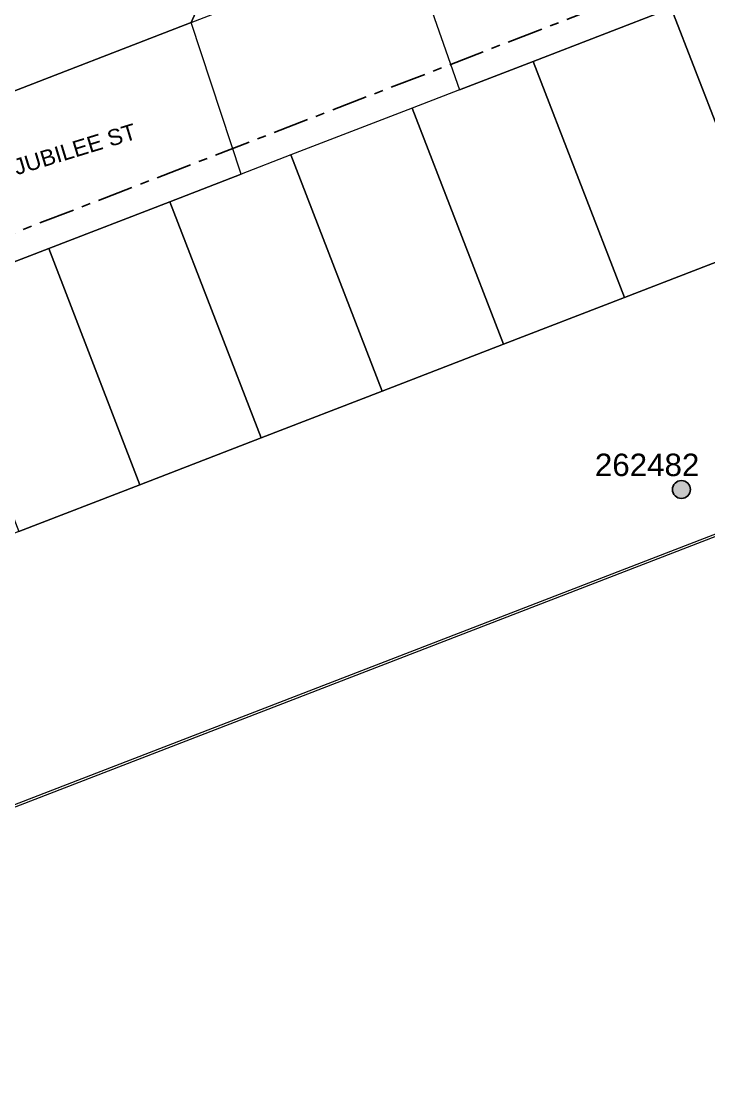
# Model space of a CAD drawing. Header units: metres. Extents: x 0 to 311631, y 0 to 6270612.
# Drawn here: x 311006 to 311082.7, y 6269869 to 6269987.6 of the extents above; entities that cross this region are included whole.
import ezdxf
from ezdxf import colors
from ezdxf.entities.mleader import LeaderData, LeaderLine
from ezdxf.enums import TextEntityAlignment as Align
from ezdxf.math import Vec2, Vec3

# ---------------------------------------------------------------- set-up
doc = ezdxf.new("R2010")
doc.units = ezdxf.units.M
doc.linetypes.add('Cable Exist UG', pattern=[7, 4, -1, 1, -1])
doc.layers.get('0').update_dxf_attribs({"color": 6})
for name, color, linetype, lineweight in [('_User Miscellaneous1', 30, 'Continuous', 13), ('Cadastre Developer_SP_NEW', 92, 'Continuous', 15), ('Cadastre Land Parcels_SP_EXT', 118, 'Continuous', 15), ('Cadastre Roads_SP_EXT', 218, 'Continuous', 15), ('Mains_HV_EXT', 13, 'Continuous', 25)]:
    doc.layers.add(name, color=color, linetype=linetype, lineweight=lineweight)
doc.layers.add('Notes', color=7, linetype='Continuous')
doc.layers.add('SupportsOH_SP_TR_HV_LV_SL_EXT', color=7, linetype='Continuous')
doc.styles.add('POLE_LABEL', font='arial.ttf', dxfattribs={"height": 2})
doc.styles.get("Standard").update_dxf_attribs({"font": 'arial.ttf'})

# ---------------------------------------------------------------- blocks, each defined once
blk = doc.blocks.new('POLE_EXT')
blk.add_hatch(color=256).paths.add_polyline_path([(-1, 0, 1), (1, 0, 1)])
blk.add_lwpolyline([(-1, 0, 1), (1, 0, 1)], format="xyb", close=True)
at = {"flags": 8}
blk.add_attdef('pNumber', text='', height=2, dxfattribs=at).set_placement((2.5, 2.5), align=Align.MIDDLE_CENTER)
at = {"style": 'POLE_LABEL', "flags": 9}
for tag, p in [('STRUCTURE_PLANT_NUMBER', (1.35, 0.03)), ('STREET_CODE', (1.35, -0.2))]:
    blk.add_attdef(tag, text='', height=0.2, dxfattribs=at).set_placement(p, align=Align.MIDDLE_LEFT)
at = {"flags": 9}
for tag, p in [('OWNED_BY', (1.35, -0.4)), ('SPECIAL_USE', (1.35, -0.8)), ('STATE', (1.35, -1)), ('PARENT', (1.35, -0.6)), ('USAGE', (1.35, -1.2)), ('cLV', (1.35, -1.4)), ('hDepth', (1.35, -1.6)), ('hDia', (1.35, -1.8)), ('cHV', (1.35, -2)), ('LBRACKET', (1.35, -2.2)), ('LExisting', (1.35, -2.4)), ('cLinedev', (1.35, -3.4)), ('LANTNUMBER', (1.35, -2.6)), ('LOther', (1.35, -2.8)), ('LRemove', (1.35, -3)), ('LEGEND', (1.35, -3.2)), ('LOCATION', (1.35, -3.6)), ('pExisting', (1.35, -3.8)), ('pFooting', (1.35, -4.4)), ('pNew', (1.35, -4.6)), ('PFNUMBER', (1.35, -4)), ('NEWPFNUMBER', (1.35, -4.2)), ('pRelocate', (1.35, -5)), ('pRemove', (1.35, -5.2)), ('pReplace', (1.35, -5.4)), ('pStay', (1.35, -5.6)), ('pType', (1.35, -5.8)), ('cspan', (1.35, -6)), ('STREETNAME', (1.35, -6.2)), ('SUBURB', (1.35, -6.4)), ('OPERATED_BY', (1.36, -7.01)), ('NOTES', (1.35, -6.6)), ('MAINTAINED_BY', (1.36, -6.81))]:
    blk.add_attdef(tag, text='', height=0.2, dxfattribs=at).set_placement(p, align=Align.MIDDLE_LEFT)
at = {"flags": 1}
blk.add_attdef('Z', (1.35, -7.33), '', height=0.2, dxfattribs=at)

msp = doc.modelspace()

# ---------------------------------------------------------------- linework, layer by layer
at = {"layer": 'Cadastre Developer_SP_NEW', "linetype": 'Continuous'}
msp.add_lwpolyline([(311094.035, 6270024.247), (311065.064, 6270099.2), (311060.447, 6270101.243), (310824.859, 6270010.227), (310825.133, 6270009.507), (310849.703, 6270019.004), (310854.872, 6270016.717), (310883.578, 6269942.956), (310912.155, 6269868.528), (310909.868, 6269863.359), (310885.313, 6269853.874), (310885.396, 6269853.658), (311124.288, 6269945.944), (311094.035, 6270024.247)], close=True, dxfattribs=at)
at = {"layer": 'Cadastre Land Parcels_SP_EXT', "linetype": 'Continuous'}
for points in [[(311024.975, 6269987.508), (311027.261, 6269992.675), (311023.444, 6270002.553), (310997.387, 6269992.488), (311002.646, 6269978.881), (311024.975, 6269987.508)], [(311109.238, 6269984.901), (311105.27, 6269995.169), (311100.099, 6269997.456), (311078.496, 6269989.108), (311083.905, 6269975.111), (311109.238, 6269984.901)], [(311088.678, 6269962.758), (311083.905, 6269975.111), (311078.496, 6269989.108), (311063.118, 6269983.168), (311073.3, 6269956.817), (311088.678, 6269962.758)], [(311073.3, 6269956.817), (311063.118, 6269983.168), (311054.899, 6269979.992), (311049.606, 6269977.947), (311059.787, 6269951.597), (311073.3, 6269956.817)], [(311059.787, 6269951.597), (311049.606, 6269977.947), (311036.091, 6269972.726), (311046.275, 6269946.377), (311059.787, 6269951.597)], [(311046.275, 6269946.377), (311036.091, 6269972.726), (311030.52, 6269970.573), (311022.579, 6269967.506), (311032.761, 6269941.157), (311046.275, 6269946.377)], [(311032.761, 6269941.157), (311022.579, 6269967.506), (311009.066, 6269962.284), (311019.248, 6269935.936), (311032.761, 6269941.157)], [(311098.861, 6269936.41), (311093.451, 6269950.406), (311088.678, 6269962.758), (311073.3, 6269956.817), (311059.787, 6269951.597), (311046.275, 6269946.377), (311032.761, 6269941.157), (311019.248, 6269935.936), (311005.735, 6269930.716), (310992.222, 6269925.496), (310978.709, 6269920.276), (310965.197, 6269915.055), (310949.819, 6269909.115), (310954.594, 6269896.764), (310960.003, 6269882.768), (311098.861, 6269936.41)], [(311019.248, 6269935.936), (311009.066, 6269962.284), (310995.552, 6269957.065), (311005.735, 6269930.716), (311019.248, 6269935.936)]]:
    msp.add_lwpolyline(points, close=True, dxfattribs=at)
at = {"layer": 'Cadastre Roads_SP_EXT', "linetype": 'Continuous'}
for points in [[(311049.021, 6269996.796), (311043.853, 6269999.084), (311040.036, 6270008.962), (311035.397, 6270020.964), (311030.759, 6270032.967), (311026.121, 6270044.97), (311021.482, 6270056.973), (311016.843, 6270068.977), (311013.026, 6270078.854), (311015.312, 6270084.022), (311011.585, 6270082.582), (310994.996, 6270076.173), (310991.268, 6270074.733), (310996.435, 6270072.444), (311000.252, 6270062.566), (311004.891, 6270050.564), (311009.529, 6270038.561), (311014.168, 6270026.558), (311018.806, 6270014.555), (311023.444, 6270002.553), (311027.261, 6269992.675), (311024.975, 6269987.508), (311049.021, 6269996.796)], [(311103.829, 6269998.898), (311097.418, 6270015.493), (311095.977, 6270019.222), (311093.685, 6270014.051), (311071.355, 6270005.425), (311049.021, 6269996.796), (311054.899, 6269979.992), (311063.118, 6269983.168), (311078.496, 6269989.108), (311100.099, 6269997.456), (311105.27, 6269995.169), (311103.829, 6269998.898)], [(310995.552, 6269957.065), (311009.066, 6269962.284), (311022.579, 6269967.506), (311030.52, 6269970.573), (311024.975, 6269987.508), (311002.646, 6269978.881), (310980.311, 6269970.252), (310986.187, 6269953.447), (310995.552, 6269957.065)]]:
    msp.add_lwpolyline(points, close=True, dxfattribs=at)
at = {"layer": 'Mains_HV_EXT', "linetype": 'Cable Exist UG'}
msp.add_lwpolyline([(311072.699, 6270009.38), (311070.748, 6270008.684), (311070.748, 6270008.684), (311073.601, 6270001.364), (311073.601, 6270001.364), (311077.119, 6269991.814), (311077.119, 6269991.814), (310915.796, 6269929.46), (310913.537, 6269924.355), (310913.537, 6269924.355), (310912.501, 6269922.014), (310916.921, 6269910.577), (310919.937, 6269902.774), (310919.937, 6269902.774), (310921.844, 6269897.839), (310928.034, 6269900.168), (310928.869, 6269898.353)], dxfattribs=at)

# ---------------------------------------------------------------- block references
at = {"layer": '_User Miscellaneous1'}
ref = msp.add_blockref('POLE_EXT', (311079.637, 6269935.399), dxfattribs=at)
ref.add_attrib('ASSET_NUM', '262482', dxfattribs={"layer": '0', "height": 2.5, "style": 'POLE_LABEL'}).set_placement((311081.637, 6269936.149), align=Align.BOTTOM_RIGHT)
at = {"layer": 'SupportsOH_SP_TR_HV_LV_SL_EXT'}
ref = msp.add_blockref('POLE_EXT', (311079.637, 6269935.399), dxfattribs=at)
ref.add_attrib('ASSET_NUM', '262482', dxfattribs={"layer": '0', "height": 2.5, "style": 'POLE_LABEL'}).set_placement((311081.637, 6269936.149), align=Align.BOTTOM_RIGHT)

# ---------------------------------------------------------------- texts
at = {"layer": 'Cadastre Roads_SP_EXT'}
msp.add_text('JUBILEE ST', height=1.8, rotation=16.9169, dxfattribs=at).set_placement((311005.495, 6269970.455))

# ---------------------------------------------------------------- next in the draw order: leaders
at = {"layer": 'Notes'}
ml = msp.add_multileader_mtext('Standard', dxfattribs=at)
ml.set_content('{\\C7;CONSTRUCTED UNDER URS16550}', color=256)
ml.set_leader_properties()
ml.build(insert=Vec2(0, 0))
ml.multileader.update_dxf_attribs({"leader_type": 2, "has_text_frame": 1, "text_left_attachment_type": 2, "text_right_attachment_type": 2, "dogleg_length": 0.01, "arrow_head_size": 2.5})
ctx = ml.context
ctx.base_point, ctx.char_height, ctx.arrow_head_size, ctx.landing_gap_size, ctx.plane_origin, ctx.plane_x_axis, ctx.plane_y_axis = Vec3(311050, 6270094.403), 1.8, 2.5, 1, Vec3(311510.716, 6268774.767), Vec3(0.3604581, -0.9327754), Vec3(0.9327754, 0.3604581)
ctx.left_attachment, ctx.right_attachment, ctx.text_align_type = 2, 2, 1
notes = []
notes.append((ctx, [(0, (0, 0, 0), (0, 0), (1, 0), 1, [])]))
ctx.mtext.insert, ctx.mtext.text_direction, ctx.mtext.rotation, ctx.mtext.width, ctx.mtext.alignment, ctx.mtext.flow_direction = Vec3(311056.54, 6270084.267), Vec3(0.3604581, -0.9327754), 5.081148, 23.5182, 2, 5
ctx.mtext.has_bg_fill, ctx.mtext.bg_color, ctx.mtext.bg_scale_factor, ctx.mtext.bg_transparency, ctx.mtext.use_window_bg_color = 1, -1073741824, 2, 0, 1
for ctx, leaders in notes:
    for number, flags, end, landing, length, lines in leaders:
        leader = LeaderData()
        leader.index, (leader.has_last_leader_line, leader.has_dogleg_vector, leader.attachment_direction) = number, flags
        leader.last_leader_point, leader.dogleg_vector, leader.dogleg_length = Vec3(end), Vec3(landing), length
        for number, points, colour, breaks in lines:
            line = LeaderLine()
            line.index, line.vertices, line.color, line.breaks = number, Vec3.list(points), colors.encode_raw_color(colour), breaks
            leader.lines.append(line)
        ctx.leaders.append(leader)

# ---------------------------------------------------------------- next in the draw order: leaders
at = {"layer": 'Cadastre Developer_SP_NEW'}
ml = msp.add_multileader_mtext('Standard', dxfattribs=at)
ml.set_content('{\\C7;CONSTRUCTED UNDER URS18697}', color=256)
ml.set_leader_properties()
ml.build(insert=Vec2(0, 0))
ml.multileader.update_dxf_attribs({"leader_type": 2, "has_text_frame": 1, "text_left_attachment_type": 2, "text_right_attachment_type": 2, "dogleg_length": 0.01, "arrow_head_size": 2.5})
ctx = ml.context
ctx.base_point, ctx.char_height, ctx.arrow_head_size, ctx.landing_gap_size, ctx.plane_origin, ctx.plane_x_axis, ctx.plane_y_axis = Vec3(311107.02, 6270147.183), 1.8, 2.5, 1, Vec3(312440.418, 6270586.164), Vec3(0.9328226, 0.3603358), Vec3(-0.3603358, 0.9328226)
ctx.left_attachment, ctx.right_attachment, ctx.text_align_type = 2, 2, 1
notes = []
notes.append((ctx, [(0, (0, 0, 0), (0, 0), (1, 0), 1, [])]))
ctx.mtext.insert, ctx.mtext.text_direction, ctx.mtext.rotation, ctx.mtext.width, ctx.mtext.defined_height, ctx.mtext.alignment, ctx.mtext.flow_direction = Vec3(311127.057, 6270155.921), Vec3(0.9328226, 0.3603358), 0.3686279, 65.08133, 51.825, 2, 5
ctx.mtext.has_bg_fill, ctx.mtext.bg_color, ctx.mtext.bg_scale_factor, ctx.mtext.bg_transparency, ctx.mtext.use_window_bg_color = 1, -1073741824, 2, 0, 1
for ctx, leaders in notes:
    for number, flags, end, landing, length, lines in leaders:
        leader = LeaderData()
        leader.index, (leader.has_last_leader_line, leader.has_dogleg_vector, leader.attachment_direction) = number, flags
        leader.last_leader_point, leader.dogleg_vector, leader.dogleg_length = Vec3(end), Vec3(landing), length
        for number, points, colour, breaks in lines:
            line = LeaderLine()
            line.index, line.vertices, line.color, line.breaks = number, Vec3.list(points), colors.encode_raw_color(colour), breaks
            leader.lines.append(line)
        ctx.leaders.append(leader)

doc.saveas('drawing.dxf')
